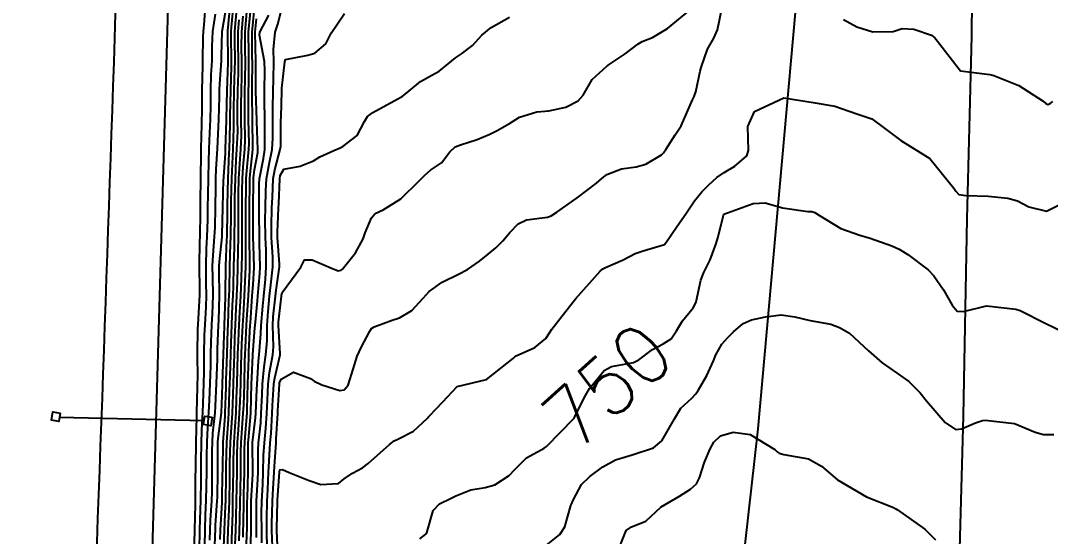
# Model space of a CAD drawing. Header units: metres. Extents: x 318500 to 325275, y 7408834 to 7428799.
# Drawn here: x 320214.7 to 320284.9, y 7413093.8 to 7413129 of the extents above; entities that cross this region are included whole.
import ezdxf
from ezdxf.enums import TextEntityAlignment as Align

# ---------------------------------------------------------------- set-up
doc = ezdxf.new("R2010")
doc.units = ezdxf.units.M
doc.header["$MEASUREMENT"] = 0
for name, color, linetype in [('Cotas', 45, 'Continuous'), ('Curvas de Nivel 1m', 11, 'Continuous'), ('Curvas de Nivel 5m', 15, 'Continuous'), ('Divisas', 45, 'Continuous'), ('Linha Férrea', 20, 'Continuous'), ('Pórticos', 45, 'Continuous'), ('Vias Primárias', 230, 'Continuous')]:
    doc.layers.add(name, color=color, linetype=linetype)
doc.styles.add('Style-STANDARD', font='STANDARD.shx')

msp = doc.modelspace()

# ---------------------------------------------------------------- linework, layer by layer
at = {"layer": 'Curvas de Nivel 1m', "flags": 128}
for points, elevation in [([(320226.556, 7413092.49), (320226.594, 7413094.256), (320226.644, 7413095.978), (320226.651, 7413096.256), (320226.658, 7413097.994), (320226.66, 7413098.256), (320226.663, 7413098.516), (320226.701, 7413100.256), (320226.742, 7413101.959), (320226.747, 7413102.256), (320226.782, 7413103.949), (320226.789, 7413104.255), (320226.797, 7413104.569), (320226.795, 7413106.256), (320226.812, 7413107.97), (320226.824, 7413108.256), (320226.927, 7413109.882), (320226.939, 7413110.254), (320226.938, 7413110.628), (320226.919, 7413112.255), (320226.947, 7413113.913), (320226.956, 7413114.255), (320226.984, 7413115.905), (320226.99, 7413116.255), (320226.996, 7413116.607), (320227.007, 7413118.255), (320227.024, 7413119.915), (320227.035, 7413120.255), (320227.078, 7413121.891), (320227.09, 7413122.254), (320227.096, 7413122.627), (320227.103, 7413124.255), (320227.138, 7413125.881), (320227.151, 7413126.254), (320227.179, 7413127.869), (320227.2, 7413128.254), (320227.248, 7413128.697), (320227.358, 7413130.252)], 731), ([(320227.276, 7413093.192), (320227.301, 7413094.246), (320227.338, 7413095.263), (320227.382, 7413096.245), (320227.404, 7413097.226), (320227.411, 7413098.245), (320227.419, 7413099.254), (320227.434, 7413100.245), (320227.48, 7413101.199), (320227.563, 7413102.243), (320227.609, 7413103.097), (320227.647, 7413104.242), (320227.685, 7413105.435), (320227.696, 7413106.242), (320227.71, 7413107.044), (320227.763, 7413108.242), (320227.803, 7413108.979), (320227.842, 7413110.241), (320227.827, 7413111.495), (320227.815, 7413112.241), (320227.845, 7413112.988), (320227.945, 7413114.24), (320227.979, 7413114.88), (320228.005, 7413116.24), (320228.041, 7413117.626), (320228.045, 7413118.239), (320228.066, 7413118.842), (320228.146, 7413120.238), (320228.175, 7413120.761), (320228.236, 7413122.237), (320228.277, 7413123.778), (320228.281, 7413124.237), (320228.299, 7413124.684), (320228.414, 7413126.235), (320228.417, 7413126.593), (320228.473, 7413128.235), (320228.81, 7413130.22)], 733), ([(320227.635, 7413093.543), (320227.652, 7413094.24), (320227.68, 7413094.911), (320227.754, 7413096.239), (320227.774, 7413096.844), (320227.785, 7413098.239), (320227.791, 7413099.617), (320227.798, 7413100.239), (320227.833, 7413100.835), (320227.986, 7413102.237), (320228.018, 7413102.675), (320228.076, 7413104.236), (320228.143, 7413105.881), (320228.148, 7413106.235), (320228.157, 7413106.583), (320228.226, 7413108.235), (320228.245, 7413108.524), (320228.29, 7413110.234), (320228.268, 7413111.925), (320228.26, 7413112.235), (320228.278, 7413112.541), (320228.462, 7413114.232), (320228.472, 7413114.372), (320228.516, 7413116.232), (320228.567, 7413118.139), (320228.568, 7413118.231), (320228.571, 7413118.321), (320228.686, 7413119.949), (320228.699, 7413120.22), (320228.767, 7413122.181), (320228.765, 7413122.229), (320228.768, 7413122.276), (320228.807, 7413124.229), (320228.875, 7413126.122), (320228.877, 7413126.228), (320228.852, 7413128.177), (320228.852, 7413128.229), (320228.857, 7413128.285), (320229.023, 7413130.227)], 734), ([(320228.334, 7413093.595), (320228.36, 7413094.23), (320228.459, 7413096.138), (320228.462, 7413096.229), (320228.497, 7413098.13), (320228.5, 7413098.228), (320228.5, 7413098.327), (320228.539, 7413100.228), (320228.662, 7413102.012), (320228.675, 7413102.227), (320228.732, 7413103.97), (320228.74, 7413104.226), (320228.747, 7413104.491), (320228.801, 7413106.225), (320228.856, 7413107.894), (320228.867, 7413108.225), (320228.93, 7413109.848), (320228.951, 7413110.224), (320228.96, 7413110.621), (320228.979, 7413112.224), (320229.043, 7413113.784), (320229.057, 7413114.223), (320229.077, 7413115.78), (320229.08, 7413116.223), (320229.084, 7413116.663), (320229.118, 7413118.223), (320229.186, 7413119.719), (320229.214, 7413120.222), (320229.269, 7413121.665), (320229.268, 7413122.222), (320229.267, 7413122.763), (320229.291, 7413124.222), (320229.337, 7413125.646), (320229.343, 7413126.221), (320229.318, 7413127.696), (320229.323, 7413128.222), (320229.369, 7413128.785), (320229.503, 7413130.22)], 736), ([(320229.624, 7413093.502), (320229.65, 7413094.21), (320229.67, 7413094.89), (320229.69, 7413096.21), (320229.706, 7413096.884), (320229.738, 7413098.21), (320229.745, 7413099.542), (320229.756, 7413100.21), (320229.799, 7413100.84), (320229.906, 7413102.208), (320229.935, 7413102.731), (320229.976, 7413104.208), (320230.019, 7413105.73), (320230.035, 7413106.207), (320230.05, 7413106.663), (320230.127, 7413108.206), (320230.15, 7413108.592), (320230.252, 7413110.205), (320230.34, 7413111.965), (320230.35, 7413112.203), (320230.35, 7413112.437), (320230.337, 7413114.204), (320230.333, 7413114.485), (320230.337, 7413116.205), (320230.344, 7413117.891), (320230.348, 7413118.205), (320230.369, 7413118.5), (320230.55, 7413120.202), (320230.554, 7413120.341), (320230.523, 7413122.203), (320230.501, 7413123.967), (320230.504, 7413124.204), (320230.508, 7413124.439), (320230.528, 7413126.204), (320230.52, 7413126.458), (320230.503, 7413128.204), (320230.692, 7413130.075)], 741), ([(320230.383, 7413092.199), (320230.45, 7413094.088), (320230.449, 7413094.199), (320230.447, 7413096.121), (320230.445, 7413096.199), (320230.55, 7413098.046), (320230.554, 7413098.198), (320230.528, 7413100.09), (320230.533, 7413100.199), (320230.743, 7413101.9), (320230.764, 7413102.197), (320230.831, 7413103.84), (320230.847, 7413104.196), (320230.943, 7413105.748), (320230.992, 7413106.195), (320231.106, 7413107.61), (320231.13, 7413108.194), (320231.232, 7413109.511), (320231.297, 7413110.193), (320231.408, 7413111.355), (320231.475, 7413112.191), (320231.464, 7413113.324), (320231.423, 7413114.192), (320231.403, 7413115.418), (320231.418, 7413116.192), (320231.439, 7413117.405), (320231.49, 7413118.192), (320231.674, 7413119.191), (320231.869, 7413120.188), (320231.922, 7413120.967), (320231.913, 7413122.188), (320231.916, 7413123), (320231.931, 7413124.188), (320231.967, 7413124.972), (320231.99, 7413126.188), (320231.955, 7413127.016), (320232.083, 7413128.187), (320232.248, 7413128.743), (320232.622, 7413130.182)], 744), ([(320226.915, 7413092.84), (320226.946, 7413094.251), (320226.992, 7413095.619), (320227.012, 7413096.25), (320227.032, 7413097.609), (320227.034, 7413098.25), (320227.042, 7413098.886), (320227.067, 7413100.25), (320227.113, 7413101.577), (320227.152, 7413102.249), (320227.197, 7413103.521), (320227.218, 7413104.249), (320227.24, 7413105.001), (320227.247, 7413106.249), (320227.263, 7413107.504), (320227.296, 7413108.249), (320227.364, 7413109.431), (320227.391, 7413110.248), (320227.383, 7413111.063), (320227.37, 7413112.248), (320227.401, 7413113.445), (320227.447, 7413114.247), (320227.483, 7413115.391), (320227.499, 7413116.247), (320227.515, 7413117.114), (320227.525, 7413118.247), (320227.549, 7413119.375), (320227.584, 7413120.247), (320227.629, 7413121.323), (320227.663, 7413122.246), (320227.683, 7413123.199), (320227.692, 7413124.246), (320227.722, 7413125.279), (320227.776, 7413126.245), (320227.792, 7413127.237), (320227.837, 7413128.244), (320228.001, 7413129.431)], 732), ([(320228.831, 7413092.729), (320228.881, 7413094.222), (320228.939, 7413095.643), (320228.956, 7413096.221), (320228.981, 7413097.631), (320228.996, 7413098.221), (320228.997, 7413098.812), (320229.028, 7413100.221), (320229.117, 7413101.542), (320229.164, 7413102.219), (320229.212, 7413103.476), (320229.235, 7413104.219), (320229.254, 7413104.985), (320229.295, 7413106.218), (320229.334, 7413107.401), (320229.369, 7413108.217), (320229.422, 7413109.341), (320229.47, 7413110.216), (320229.506, 7413111.153), (320229.527, 7413112.216), (320229.556, 7413113.256), (320229.571, 7413114.216), (320229.576, 7413115.265), (320229.581, 7413116.216), (320229.587, 7413117.153), (320229.61, 7413118.216), (320229.664, 7413119.227), (320229.741, 7413120.214), (320229.778, 7413121.14), (320229.77, 7413122.214), (320229.763, 7413123.247), (320229.778, 7413124.214), (320229.803, 7413125.166), (320229.815, 7413126.214), (320229.792, 7413127.208), (320229.796, 7413128.215), (320229.89, 7413129.293)], 738), ([(320229.094, 7413092.985), (320229.14, 7413094.218), (320229.183, 7413095.392), (320229.203, 7413096.218), (320229.223, 7413097.382), (320229.245, 7413098.217), (320229.246, 7413099.055), (320229.272, 7413100.217), (320229.342, 7413101.31), (320229.411, 7413102.216), (320229.452, 7413103.229), (320229.481, 7413104.215), (320229.511, 7413105.235), (320229.541, 7413106.214), (320229.576, 7413107.152), (320229.623, 7413108.214), (320229.667, 7413109.089), (320229.733, 7413110.212), (320229.781, 7413111.421), (320229.802, 7413112.212), (320229.818, 7413112.985), (320229.826, 7413114.212), (320229.829, 7413115.005), (320229.834, 7413116.212), (320229.839, 7413117.399), (320229.856, 7413118.212), (320229.901, 7413118.982), (320230.008, 7413120.21), (320230.037, 7413120.873), (320230.02, 7413122.21), (320230.009, 7413123.487), (320230.02, 7413124.211), (320230.037, 7413124.925), (320230.053, 7413126.211), (320230.035, 7413126.957), (320230.032, 7413128.212), (320230.154, 7413129.551)], 739), ([(320230.105, 7413092.203), (320230.156, 7413094.021), (320230.163, 7413094.203), (320230.167, 7413094.379), (320230.178, 7413096.203), (320230.184, 7413096.392), (320230.235, 7413098.202), (320230.241, 7413100.026), (320230.245, 7413100.203), (320230.255, 7413100.37), (320230.41, 7413102.201), (320230.413, 7413102.239), (320230.47, 7413104.2), (320230.484, 7413104.609), (320230.544, 7413106.155), (320230.548, 7413106.2), (320230.699, 7413108.026), (320230.711, 7413108.198), (320230.874, 7413109.879), (320230.9, 7413110.197), (320231.031, 7413111.74), (320231.049, 7413112.195), (320231.017, 7413113.783), (320230.999, 7413114.196), (320230.979, 7413115.853), (320230.979, 7413116.197), (320230.992, 7413117.862), (320231.014, 7413118.196), (320231.284, 7413119.591), (320231.367, 7413120.193), (320231.381, 7413121.522), (320231.363, 7413122.194), (320231.344, 7413123.584), (320231.342, 7413124.194), (320231.373, 7413125.582), (320231.34, 7413126.194), (320231.006, 7413127.989), (320231.03, 7413128.198), (320231.64, 7413129.364)], 743), ([(320231.169, 7413093.354), (320231.158, 7413094.192), (320231.15, 7413095.4), (320231.169, 7413096.192), (320231.231, 7413097.348), (320231.268, 7413098.191), (320231.289, 7413099.313), (320231.345, 7413100.191), (320231.44, 7413101.185), (320231.505, 7413102.189), (320231.549, 7413103.104), (320231.603, 7413104.189), (320231.69, 7413104.986), (320231.923, 7413106.186), (320231.969, 7413106.724), (320231.919, 7413108.186), (320231.944, 7413108.78), (320232.095, 7413110.185), (320232.147, 7413110.602), (320232.372, 7413112.182), (320232.379, 7413112.386), (320232.244, 7413114.184), (320232.237, 7413114.562), (320232.312, 7413116.183), (320232.324, 7413116.503), (320232.391, 7413118.183), (320232.429, 7413118.417), (320232.67, 7413118.862), (320233.78, 7413119.057), (320234.679, 7413119.41), (320235.124, 7413119.703), (320236.076, 7413120.129), (320236.501, 7413120.315), (320236.694, 7413120.394), (320237.661, 7413121.155), (320238.164, 7413122.106), (320238.379, 7413122.448), (320238.726, 7413122.728), (320240.175, 7413123.519), (320240.737, 7413123.807), (320241.047, 7413124.065), (320241.974, 7413124.829), (320242.758, 7413125.26), (320243.25, 7413125.548), (320243.857, 7413126.029), (320244.355, 7413126.445), (320244.78, 7413126.718), (320245.517, 7413127.281), (320246.154, 7413128), (320246.805, 7413128.506), (320248.053, 7413129.212)], 746), ([(320231.537, 7413092.979), (320231.511, 7413094.188), (320231.502, 7413095.039), (320231.531, 7413096.188), (320231.569, 7413097.001), (320231.633, 7413098.188), (320231.659, 7413098.936), (320231.743, 7413100.187), (320231.795, 7413100.821), (320231.876, 7413102.186), (320231.905, 7413102.739), (320231.986, 7413104.185), (320232.043, 7413104.625), (320232.418, 7413106.181), (320232.428, 7413106.254), (320232.295, 7413108.182), (320232.303, 7413108.412), (320232.504, 7413110.181), (320232.508, 7413110.233), (320232.562, 7413110.429), (320233.836, 7413112.161), (320234.074, 7413112.671), (320234.588, 7413112.67), (320235.862, 7413112.131), (320236.376, 7413111.921), (320236.578, 7413111.952), (320236.662, 7413112.036), (320236.724, 7413112.119), (320237.551, 7413113.155), (320238.078, 7413114.105), (320238.215, 7413114.505), (320238.631, 7413115.522), (320238.9, 7413115.832), (320239.429, 7413116.088), (320240.648, 7413116.828), (320241.899, 7413118.051), (320242.268, 7413118.444), (320242.671, 7413118.775), (320243.421, 7413119.29), (320243.985, 7413120.027), (320244.348, 7413120.371), (320244.697, 7413120.516), (320245.832, 7413120.874), (320246.709, 7413121.245), (320247.207, 7413121.488), (320248.053, 7413121.97), (320248.724, 7413122.396), (320249.91, 7413122.766), (320250.729, 7413122.836), (320251.887, 7413123.078), (320252.736, 7413123.523), (320253.075, 7413123.905), (320253.69, 7413124.962), (320254.675, 7413125.881), (320254.733, 7413125.918), (320254.771, 7413125.938), (320255.92, 7413126.731), (320256.793, 7413127.375), (320257.097, 7413127.554), (320257.783, 7413127.845), (320258.806, 7413128.459), (320260.466, 7413129.805)], 747), ([(320231.91, 7413092.598), (320231.857, 7413094.185), (320231.852, 7413094.681), (320231.887, 7413096.185), (320231.909, 7413096.653), (320232.003, 7413098.184), (320232.025, 7413098.563), (320232.14, 7413100.183), (320232.156, 7413100.451), (320232.25, 7413102.182), (320232.259, 7413102.376), (320232.367, 7413104.181), (320232.382, 7413104.279), (320232.484, 7413104.537), (320233.32, 7413105), (320234.484, 7413104.584), (320234.736, 7413104.4), (320235.261, 7413104.138), (320236.475, 7413103.762), (320236.786, 7413103.806), (320237.059, 7413104.114), (320237.382, 7413105.22), (320237.656, 7413106.108), (320237.938, 7413106.677), (320238.526, 7413107.812), (320238.645, 7413107.981), (320238.83, 7413108.096), (320240.057, 7413108.558), (320240.54, 7413108.714), (320241.398, 7413109.206), (320242.155, 7413110.046), (320242.565, 7413110.518), (320243.463, 7413111.139), (320244.577, 7413111.681), (320245.192, 7413112.011), (320246.004, 7413112.584), (320246.596, 7413113.056), (320247.104, 7413113.481), (320247.59, 7413113.975), (320248.062, 7413114.525), (320248.627, 7413115.115), (320249.195, 7413115.391), (320250.635, 7413115.58), (320250.896, 7413115.676), (320251.282, 7413115.93), (320252.65, 7413116.898), (320253.967, 7413117.89), (320254.336, 7413118.214), (320254.669, 7413118.479), (320255.674, 7413118.871), (320256.677, 7413119.003), (320257.347, 7413119.183), (320258.393, 7413119.834), (320258.549, 7413119.976), (320258.695, 7413120.193), (320259.342, 7413121.189), (320259.749, 7413121.815), (320260.517, 7413123.582), (320260.624, 7413123.802), (320260.661, 7413123.881), (320260.745, 7413124.137), (320261.035, 7413125.528), (320261.097, 7413125.797), (320261.538, 7413127.043), (320261.97, 7413127.788), (320262.229, 7413128.362), (320262.525, 7413129.783)], 748), ([(320228.565, 7413092.469), (320228.624, 7413094.226), (320228.7, 7413095.89), (320228.711, 7413096.225), (320228.74, 7413097.88), (320228.748, 7413098.225), (320228.748, 7413098.57), (320228.783, 7413100.225), (320228.89, 7413101.777), (320228.919, 7413102.223), (320228.974, 7413103.721), (320228.986, 7413104.222), (320229.004, 7413104.741), (320229.047, 7413106.222), (320229.096, 7413107.647), (320229.118, 7413108.221), (320229.179, 7413109.592), (320229.212, 7413110.22), (320229.234, 7413110.887), (320229.254, 7413112.22), (320229.299, 7413113.52), (320229.315, 7413114.219), (320229.327, 7413115.522), (320229.33, 7413116.22), (320229.337, 7413116.909), (320229.364, 7413118.219), (320229.428, 7413119.469), (320229.476, 7413120.218), (320229.523, 7413121.402), (320229.518, 7413122.218), (320229.516, 7413123.006), (320229.536, 7413124.218), (320229.569, 7413125.407), (320229.58, 7413126.218), (320229.553, 7413127.454), (320229.559, 7413128.219), (320229.627, 7413129.037)], 737), ([(320229.89, 7413093.761), (320229.907, 7413094.206), (320229.917, 7413094.636), (320229.935, 7413096.207), (320229.943, 7413096.64), (320229.986, 7413098.206), (320229.993, 7413099.784), (320230.001, 7413100.206), (320230.027, 7413100.605), (320230.158, 7413102.204), (320230.176, 7413102.482), (320230.222, 7413104.204), (320230.274, 7413105.98), (320230.28, 7413106.203), (320230.289, 7413106.417), (320230.383, 7413108.202), (320230.39, 7413108.345), (320230.519, 7413110.201), (320230.568, 7413110.969), (320230.642, 7413112.136), (320230.644, 7413112.199), (320230.601, 7413113.618), (320230.589, 7413114.2), (320230.589, 7413114.222), (320230.587, 7413116.201), (320230.591, 7413118.133), (320230.594, 7413118.201), (320230.597, 7413118.265), (320230.669, 7413118.799), (320230.887, 7413119.998), (320230.906, 7413120.198), (320230.825, 7413122.093), (320230.821, 7413122.199), (320230.759, 7413124.181), (320230.759, 7413124.2), (320230.764, 7413125.8), (320230.768, 7413126.2), (320230.708, 7413128.201), (320230.809, 7413129.116)], 742), ([(320270.814, 7413129.063), (320271.71, 7413128.558), (320272.806, 7413128.211), (320274.192, 7413128.24), (320274.808, 7413128.445), (320275.602, 7413128.402), (320276.804, 7413128.003), (320277.035, 7413127.819), (320277.217, 7413127.584), (320278.77, 7413125.56), (320280.767, 7413125.307), (320281.053, 7413125.249), (320282.756, 7413124.557), (320284.412, 7413123.485), (320284.591, 7413123.335), (320284.738, 7413123.272), (320284.883, 7413123.334), (320285.065, 7413123.477)], 748), ([(320232.29, 7413092.211), (320232.201, 7413094.181), (320232.2, 7413094.324), (320232.237, 7413096.181), (320232.247, 7413096.307), (320232.38, 7413098.18), (320232.381, 7413098.199), (320232.402, 7413098.349), (320232.588, 7413098.364), (320233.038, 7413098.17), (320234.392, 7413097.615), (320235.181, 7413097.345), (320236.389, 7413097.416), (320236.789, 7413097.721), (320237.339, 7413098.111), (320238.022, 7413098.485), (320238.407, 7413098.769), (320239.858, 7413100.078), (320240.178, 7413100.319), (320240.426, 7413100.442), (320241.505, 7413100.983), (320242.447, 7413101.864), (320242.527, 7413101.961), (320242.604, 7413102.038), (320243.506, 7413102.988), (320244.48, 7413104.02), (320246.485, 7413104.513), (320248.314, 7413105.963), (320248.409, 7413106.054), (320248.502, 7413106.11), (320249.762, 7413106.697), (320250.52, 7413107.304), (320250.773, 7413107.69), (320250.924, 7413107.934), (320251.624, 7413108.844), (320252.464, 7413109.911), (320252.561, 7413110.026), (320254.228, 7413111.885), (320254.406, 7413112.059), (320254.584, 7413112.155), (320255.788, 7413112.672), (320256.599, 7413113.094), (320257.16, 7413113.293), (320258.608, 7413113.704), (320258.658, 7413113.78), (320258.689, 7413113.829), (320259.474, 7413114.97), (320260.051, 7413115.809), (320260.649, 7413116.685), (320261.141, 7413117.309), (320261.634, 7413117.79), (320262.18, 7413118.273), (320262.673, 7413118.624), (320263.39, 7413119.058), (320264.208, 7413119.757), (320264.325, 7413120.127), (320264.294, 7413121.756), (320264.73, 7413122.793), (320266.74, 7413123.72), (320268.737, 7413123.409), (320270.209, 7413123.152), (320270.733, 7413122.973), (320271.706, 7413122.631), (320272.726, 7413122.276), (320273.634, 7413121.631), (320274.708, 7413120.801), (320276.69, 7413119.59), (320278.328, 7413117.565), (320278.457, 7413117.362), (320278.656, 7413117.128), (320279.144, 7413117.066), (320280.655, 7413117.011), (320282.009, 7413116.875), (320282.652, 7413116.697), (320283.439, 7413116.289), (320284.645, 7413115.988), (320285.638, 7413116.483)], 749), ([(320250.331, 7413093.03), (320251.482, 7413093.923), (320251.818, 7413094.447), (320252.227, 7413095.912), (320252.273, 7413096.01), (320252.375, 7413096.263), (320252.947, 7413097.346), (320253.514, 7413097.893), (320254.407, 7413098.544), (320255.263, 7413099.02), (320256.415, 7413099.365), (320257.855, 7413099.838), (320258.427, 7413100.327), (320259.283, 7413101.817), (320259.732, 7413102.54), (320260.472, 7413103.241), (320260.746, 7413103.527), (320260.921, 7413103.796), (320261.493, 7413104.787), (320261.943, 7413105.786), (320262.106, 7413106.184), (320262.517, 7413106.919), (320262.918, 7413107.38), (320263.307, 7413107.768), (320263.962, 7413108.335), (320264.542, 7413108.572), (320265.497, 7413108.785), (320266.548, 7413108.92), (320267.483, 7413108.774), (320268.542, 7413108.53), (320269.94, 7413108.278), (320270.536, 7413108.06), (320271.214, 7413107.66), (320272.512, 7413106.458), (320273.437, 7413105.631), (320274.493, 7413104.918), (320275.255, 7413104.376), (320276.031, 7413103.597), (320276.472, 7413103.043), (320277.723, 7413101.571), (320278.443, 7413101.099), (320278.854, 7413101.146), (320279.806, 7413101.546), (320280.278, 7413101.716), (320280.453, 7413101.737), (320282.45, 7413101.51), (320283.877, 7413100.924), (320284.439, 7413100.759), (320285.15, 7413100.762)], 751), ([(320255.43, 7413092.768), (320255.858, 7413093.865), (320256, 7413094.209), (320256.349, 7413094.445), (320257.347, 7413094.853), (320258.37, 7413095.83), (320259.638, 7413096.554), (320260.388, 7413097.024), (320260.798, 7413097.392), (320260.988, 7413097.794), (320261.342, 7413098.859), (320261.724, 7413099.787), (320261.972, 7413100.24), (320262.433, 7413100.661), (320263.295, 7413100.91), (320264.435, 7413100.764), (320266.124, 7413099.724), (320266.276, 7413099.579), (320266.417, 7413099.469), (320266.737, 7413099.396), (320268.414, 7413099.098), (320269.314, 7413098.591), (320270.4, 7413097.67), (320272.383, 7413096.504), (320274.212, 7413095.782), (320274.371, 7413095.694), (320274.484, 7413095.618), (320276.35, 7413094.286), (320277.078, 7413093.579)], 752)]:
    msp.add_lwpolyline(points, dxfattribs=dict(at, elevation=elevation))
at = {"layer": 'Curvas de Nivel 5m', "flags": 128}
for points, elevation in [([(320227.938, 7413092.236), (320227.994, 7413093.892), (320228.004, 7413094.235), (320228.018, 7413094.562), (320228.132, 7413096.234), (320228.142, 7413096.465), (320228.162, 7413098.234), (320228.164, 7413099.98), (320228.165, 7413100.234), (320228.183, 7413100.474), (320228.425, 7413102.23), (320228.428, 7413102.253), (320228.468, 7413103.445), (320228.491, 7413104.219), (320228.553, 7413106.229), (320228.615, 7413108.142), (320228.616, 7413108.229), (320228.684, 7413110.103), (320228.69, 7413110.228), (320228.693, 7413110.36), (320228.706, 7413112.228), (320228.788, 7413114.046), (320228.799, 7413114.227), (320228.827, 7413116.037), (320228.829, 7413116.227), (320228.831, 7413116.416), (320228.874, 7413118.227), (320228.946, 7413119.966), (320228.958, 7413120.226), (320229.017, 7413121.924), (320229.015, 7413122.226), (320229.018, 7413122.52), (320229.049, 7413124.225), (320229.104, 7413125.886), (320229.11, 7413126.225), (320229.084, 7413127.938), (320229.087, 7413128.226), (320229.111, 7413128.534), (320229.263, 7413130.223)], 735), ([(320229.361, 7413093.245), (320229.394, 7413094.214), (320229.426, 7413095.141), (320229.446, 7413096.214), (320229.465, 7413097.132), (320229.49, 7413098.214), (320229.497, 7413099.3), (320229.512, 7413100.214), (320229.571, 7413101.075), (320229.657, 7413102.212), (320229.693, 7413102.98), (320229.727, 7413104.211), (320229.767, 7413105.485), (320229.786, 7413106.211), (320229.815, 7413106.906), (320229.875, 7413108.21), (320229.909, 7413108.84), (320229.991, 7413110.209), (320230.059, 7413111.692), (320230.075, 7413112.208), (320230.082, 7413112.714), (320230.08, 7413114.208), (320230.079, 7413114.747), (320230.084, 7413116.208), (320230.091, 7413117.645), (320230.102, 7413118.208), (320230.135, 7413118.741), (320230.276, 7413120.206), (320230.295, 7413120.607), (320230.271, 7413122.207), (320230.257, 7413123.729), (320230.262, 7413124.207), (320230.273, 7413124.681), (320230.29, 7413126.207), (320230.274, 7413126.711), (320230.268, 7413128.208), (320230.421, 7413129.811)], 740), ([(320230.807, 7413093.723), (320230.805, 7413094.195), (320230.797, 7413095.762), (320230.808, 7413096.196), (320230.889, 7413097.698), (320230.909, 7413098.195), (320230.911, 7413099.699), (320230.943, 7413100.195), (320231.089, 7413101.545), (320231.132, 7413102.193), (320231.191, 7413103.471), (320231.221, 7413104.193), (320231.324, 7413105.359), (320231.447, 7413106.191), (320231.53, 7413107.174), (320231.534, 7413108.19), (320231.59, 7413109.144), (320231.696, 7413110.189), (320231.783, 7413110.973), (320231.913, 7413112.187), (320231.922, 7413112.855), (320231.836, 7413114.188), (320231.826, 7413114.984), (320231.861, 7413116.188), (320231.885, 7413116.95), (320231.949, 7413118.187), (320232.057, 7413118.798), (320232.418, 7413120.183), (320232.452, 7413120.424), (320232.472, 7413122.182), (320232.477, 7413122.427), (320232.525, 7413124.182), (320232.539, 7413124.386), (320232.743, 7413126.18), (320232.747, 7413126.203), (320232.772, 7413126.336), (320234.294, 7413126.64), (320234.779, 7413126.757), (320235.531, 7413127.397), (320235.904, 7413128.133), (320236.813, 7413129.465)], 745), ([(320241.93, 7413093.64), (320242.339, 7413093.959), (320242.385, 7413093.994), (320242.418, 7413094.039), (320242.835, 7413095.563), (320243.276, 7413096.031), (320244.017, 7413096.382), (320244.378, 7413096.559), (320245.415, 7413096.975), (320246.387, 7413097.145), (320247.046, 7413097.324), (320248.018, 7413097.966), (320248.404, 7413098.374), (320249.213, 7413099.151), (320250.419, 7413099.828), (320250.565, 7413099.938), (320252.449, 7413101.86), (320252.486, 7413101.909), (320253.126, 7413103.244), (320253.498, 7413103.895), (320254.492, 7413105.116), (320254.986, 7413105.384), (320256.498, 7413105.675), (320256.865, 7413105.855), (320257.797, 7413106.555), (320258.517, 7413106.93), (320259.061, 7413107.283), (320259.432, 7413107.816), (320259.845, 7413108.506), (320260.554, 7413109.405), (320260.706, 7413109.651), (320260.757, 7413109.798), (320261.081, 7413111.289), (320261.287, 7413111.793), (320261.717, 7413112.665), (320262.119, 7413113.785), (320262.234, 7413114.165), (320262.64, 7413115.78), (320264.648, 7413116.518), (320265.469, 7413116.559), (320266.645, 7413116.215), (320268.381, 7413115.964), (320268.643, 7413115.969), (320268.853, 7413115.907), (320269.161, 7413115.692), (320270.627, 7413114.811), (320271.914, 7413114.357), (320272.618, 7413114.149), (320274.09, 7413113.625), (320274.607, 7413113.387), (320275.182, 7413113.031), (320276.586, 7413111.982), (320276.961, 7413111.584), (320277.618, 7413110.622), (320278.221, 7413109.565), (320278.554, 7413109.168), (320278.976, 7413109.133), (320280.56, 7413109.54), (320282.557, 7413109.308), (320282.851, 7413109.21), (320284.543, 7413108.34), (320286.397, 7413107.461)], 750)]:
    msp.add_lwpolyline(points, dxfattribs=dict(at, elevation=elevation))
at = {"layer": 'Divisas'}
msp.add_lwpolyline([(320273.558, 7412869.004), (320263.812, 7412873.931), (320262.336, 7412892.988), (320265.054, 7412934.764), (320268.686, 7412990.887), (320267.714, 7413010.621), (320264.234, 7413030.974), (320259.491, 7413052.178), (320265.001, 7413101.137), (320269.339, 7413149.584), (320270.987, 7413164.912), (320270.221, 7413173.783), (320261.691, 7413208.308), (320257.503, 7413224.844), (320266.189, 7413254.751), (320273.009, 7413296.206), (320292.936, 7413296.152), (320307.93, 7413323.571), (320314.014, 7413343.031), (320302.323, 7413358.355), (320294.993, 7413373.517), (320290.376, 7413383.135), (320288.056, 7413400.719)], dxfattribs=at)
at = {"layer": 'Linha Férrea'}
for points in [[(320243.121, 7412578.113, -0.022066), (320218.658, 7412665.024, -0.057292), (320208.419, 7412757.765, -0.015116), (320209.147, 7412809.731), (320212.999, 7412898.464), (320217.75, 7413022.223), (320218.868, 7413065.549, 0.002845), (320222.472, 7413170.398), (320223.919, 7413209.926, 0.002082), (320224.705, 7413276.661, 0.003632), (320228.062, 7413358.946, 0.007114), (320228.457, 7413437.225, 0.052007), (320207.388, 7413601.502), (320189.576, 7413674.05, -0.009688), (320173.972, 7413744.603, -0.038503), (320163.913, 7413836.791, -0.068065), (320181.512, 7414006.598, -0.018281), (320204.23, 7414088.365, -0.009006), (320223.393, 7414139.109, -0.076005), (320320.437, 7414311.999, -0.027328)], [(320242.602, 7412592.989, -0.039479), (320216.599, 7412699.687, -0.043029), (320212.659, 7412775.314, -0.005074), (320213.553, 7412813.867), (320216.907, 7412896.875), (320221.075, 7413002.371), (320228.419, 7413254.256, -0.010419), (320230.392, 7413317.782, 0.015269), (320232.714, 7413433.25, 0.053346), (320210.954, 7413604.021, -0.008287), (320181.836, 7413725.169, -0.048428), (320167.711, 7413850.7, -0.046719), (320177.501, 7413966.93, -0.025435), (320202.239, 7414068.044, -0.032111), (320214.5, 7414104.857, -0.012996), (320241.049, 7414171.317, -0.059467), (320320.452, 7414305.187)]]:
    msp.add_lwpolyline(points, format="xyb", dxfattribs=at)
at = {"layer": 'Pórticos'}
for points in [[(320217.428, 7413102.213), (320217.338, 7413101.642), (320216.845, 7413101.72), (320216.934, 7413102.29)], [(320227.775, 7413101.925), (320227.685, 7413101.355), (320227.192, 7413101.433), (320227.281, 7413102.003)]]:
    msp.add_lwpolyline(points, close=True, dxfattribs=at)
msp.add_lwpolyline([(320217.383, 7413101.927), (320227.237, 7413101.718)], dxfattribs=at)
at = {"layer": 'Vias Primárias'}
msp.add_lwpolyline([(320279.665, 7413143.038), (320279.536, 7413127.925), (320279.217, 7413115.473), (320278.961, 7413102.02), (320278.419, 7413082.215), (320277.97, 7413064.639), (320277.779, 7413052.334), (320277.459, 7413039.236), (320277.204, 7413025.523), (320276.687, 7413008.457), (320276.277, 7412994.125), (320275.867, 7412981.063), (320275.303, 7412960.841), (320274.79, 7412937.68), (320274.073, 7412911.305), (320273.559, 7412891.79), (320273.152, 7412872.329)], dxfattribs=at)

# ---------------------------------------------------------------- texts
at = {"layer": 'Cotas', "style": 'Style-STANDARD'}
msp.add_text('750', height=4, rotation=42.04194, dxfattribs=at).set_placement((320254.709, 7413104.092, 750), align=Align.MIDDLE_CENTER)

doc.saveas('drawing.dxf')
